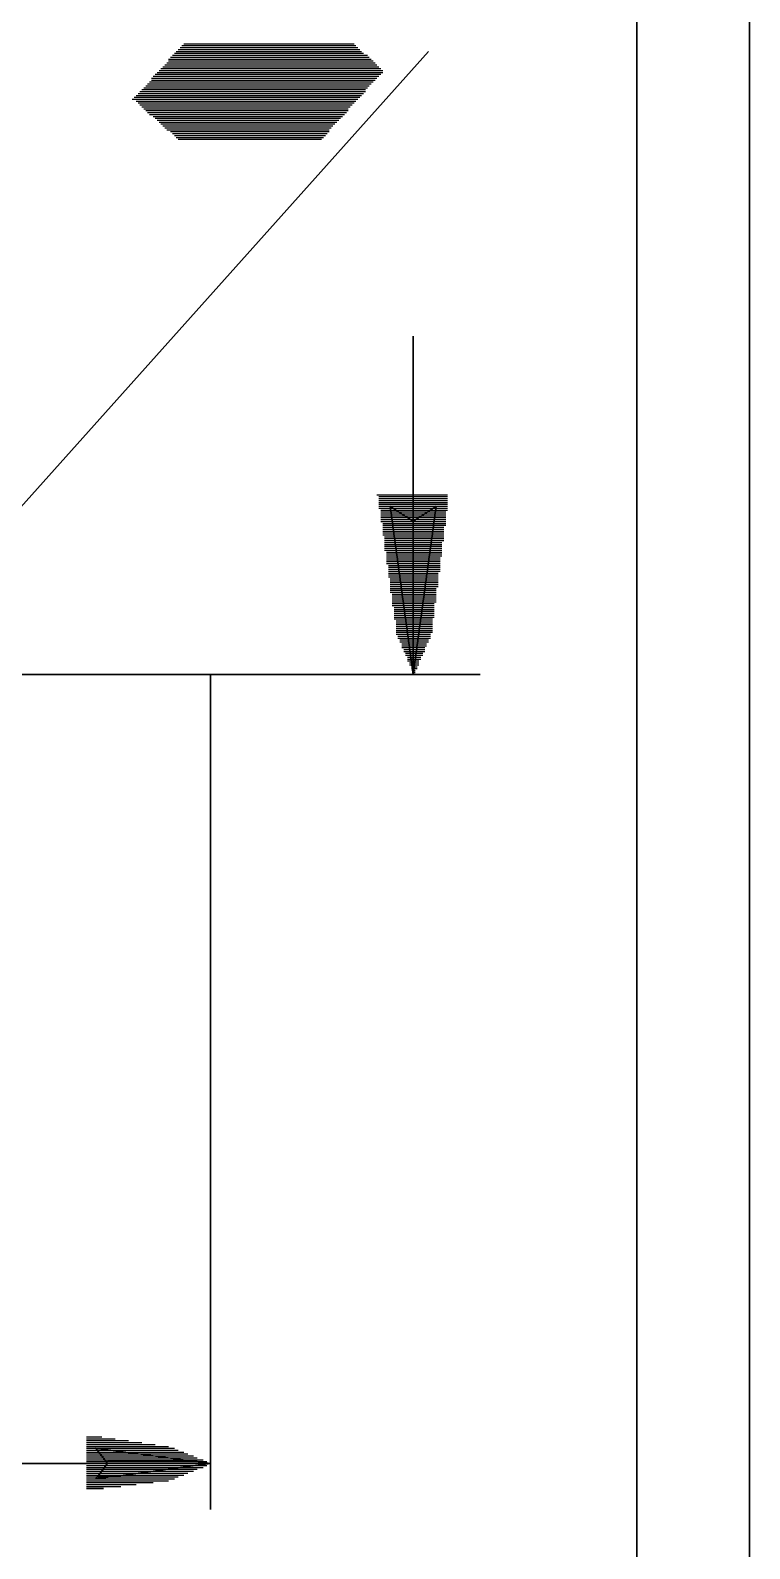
# Model space of a CAD drawing. Extents: x 1 to 210, y 1 to 298.
# Drawn here: x 178.6 to 210.5, y 192.8 to 260.1 of the extents above; entities that cross this region are included whole.
import ezdxf

# ---------------------------------------------------------------- set-up
doc = ezdxf.new("R2010")
doc.units = 0

msp = doc.modelspace()

# ---------------------------------------------------------------- linework, layer by layer
at = {"layer": 'P00103'}
msp.add_lwpolyline([(171.873327, 231.563326), (188.55266, 231.563326), (171.873327, 231.563326)], dxfattribs=at)
at = {"layer": 'P00105'}
msp.add_lwpolyline([(186.60532, 231.563326), (198.543329, 231.563326), (186.60532, 231.563326)], dxfattribs=at)
at = {"layer": 'P00107'}
msp.add_lwpolyline([(186.60532, 231.563326), (186.60532, 194.563996), (186.60532, 231.563326)], dxfattribs=at)
at = {"layer": 'P00109'}
msp.add_lwpolyline([(173.90533, 234.187993), (196.257336, 259.164661), (173.90533, 234.187993)], dxfattribs=at)
at = {"layer": 'P00402'}
msp.add_lwpolyline([(193.971321, 239.521992), (197.10399, 239.521992)], dxfattribs=at)
at = {"layer": 'P00403'}
msp.add_lwpolyline([(194.056006, 239.437328), (197.10399, 239.437328)], dxfattribs=at)
at = {"layer": 'P00404'}
msp.add_lwpolyline([(194.056006, 239.35266), (197.10399, 239.35266)], dxfattribs=at)
at = {"layer": 'P00405'}
msp.add_lwpolyline([(194.056006, 239.267991), (197.10399, 239.267991)], dxfattribs=at)
at = {"layer": 'P00406'}
msp.add_lwpolyline([(194.056006, 239.183328), (197.10399, 239.183328)], dxfattribs=at)
at = {"layer": 'P00407'}
msp.add_lwpolyline([(194.056006, 239.098659), (197.10399, 239.098659)], dxfattribs=at)
at = {"layer": 'P00408'}
msp.add_lwpolyline([(194.056006, 239.013996), (197.10399, 239.013996)], dxfattribs=at)
at = {"layer": 'P00409'}
msp.add_lwpolyline([(194.056006, 238.929328), (197.10399, 238.929328)], dxfattribs=at)
at = {"layer": 'P00410'}
msp.add_lwpolyline([(194.140669, 238.844659), (197.10399, 238.844659)], dxfattribs=at)
at = {"layer": 'P00411'}
msp.add_lwpolyline([(194.140669, 238.759996), (197.019326, 238.759996)], dxfattribs=at)
at = {"layer": 'P00412'}
msp.add_lwpolyline([(194.140669, 238.675327), (197.019326, 238.675327)], dxfattribs=at)
at = {"layer": 'P00413'}
msp.add_lwpolyline([(194.140669, 238.590658), (197.019326, 238.590658)], dxfattribs=at)
at = {"layer": 'P00414'}
msp.add_lwpolyline([(194.140669, 238.505995), (197.019326, 238.505995)], dxfattribs=at)
at = {"layer": 'P00415'}
msp.add_lwpolyline([(194.140669, 238.421327), (197.019326, 238.421327)], dxfattribs=at)
at = {"layer": 'P00416'}
msp.add_lwpolyline([(194.140669, 238.336658), (197.019326, 238.336658)], dxfattribs=at)
at = {"layer": 'P00417'}
msp.add_lwpolyline([(194.225332, 238.251995), (197.019326, 238.251995)], dxfattribs=at)
at = {"layer": 'P00418'}
msp.add_lwpolyline([(194.225332, 238.167326), (197.019326, 238.167326)], dxfattribs=at)
at = {"layer": 'P00419'}
msp.add_lwpolyline([(194.225332, 238.082658), (196.934663, 238.082658)], dxfattribs=at)
at = {"layer": 'P00420'}
msp.add_lwpolyline([(194.225332, 237.997994), (196.934663, 237.997994)], dxfattribs=at)
at = {"layer": 'P00421'}
msp.add_lwpolyline([(194.225332, 237.913326), (196.934663, 237.913326)], dxfattribs=at)
at = {"layer": 'P00422'}
msp.add_lwpolyline([(194.225332, 237.828663), (196.934663, 237.828663)], dxfattribs=at)
at = {"layer": 'P00423'}
msp.add_lwpolyline([(194.225332, 237.743994), (196.934663, 237.743994)], dxfattribs=at)
at = {"layer": 'P00424'}
msp.add_lwpolyline([(194.309996, 237.659325), (196.934663, 237.659325)], dxfattribs=at)
at = {"layer": 'P00425'}
msp.add_lwpolyline([(194.309996, 237.574662), (196.934663, 237.574662)], dxfattribs=at)
at = {"layer": 'P00426'}
msp.add_lwpolyline([(194.309996, 237.489994), (196.934663, 237.489994)], dxfattribs=at)
at = {"layer": 'P00427'}
msp.add_lwpolyline([(194.309996, 237.405325), (196.85, 237.405325)], dxfattribs=at)
at = {"layer": 'P00428'}
msp.add_lwpolyline([(194.309996, 237.320662), (196.85, 237.320662)], dxfattribs=at)
at = {"layer": 'P00429'}
msp.add_lwpolyline([(194.309996, 237.235993), (196.85, 237.235993)], dxfattribs=at)
at = {"layer": 'P00430'}
msp.add_lwpolyline([(194.309996, 237.151325), (196.85, 237.151325)], dxfattribs=at)
at = {"layer": 'P00431'}
msp.add_lwpolyline([(194.309996, 237.066661), (196.85, 237.066661)], dxfattribs=at)
at = {"layer": 'P00432'}
msp.add_lwpolyline([(194.394659, 236.981993), (196.85, 236.981993)], dxfattribs=at)
at = {"layer": 'P00433'}
msp.add_lwpolyline([(194.394659, 236.897329), (196.85, 236.897329)], dxfattribs=at)
at = {"layer": 'P00434'}
msp.add_lwpolyline([(194.394659, 236.812661), (196.85, 236.812661)], dxfattribs=at)
at = {"layer": 'P00435'}
msp.add_lwpolyline([(194.394659, 236.727992), (196.765337, 236.727992)], dxfattribs=at)
at = {"layer": 'P00436'}
msp.add_lwpolyline([(194.394659, 236.643329), (196.765337, 236.643329)], dxfattribs=at)
at = {"layer": 'P00437'}
msp.add_lwpolyline([(194.394659, 236.55866), (196.765337, 236.55866)], dxfattribs=at)
at = {"layer": 'P00438'}
msp.add_lwpolyline([(194.394659, 236.473992), (196.765337, 236.473992)], dxfattribs=at)
at = {"layer": 'P00439'}
msp.add_lwpolyline([(194.479322, 236.389329), (196.765337, 236.389329)], dxfattribs=at)
at = {"layer": 'P00440'}
msp.add_lwpolyline([(194.479322, 236.30466), (196.765337, 236.30466)], dxfattribs=at)
at = {"layer": 'P00441'}
msp.add_lwpolyline([(194.479322, 236.219991), (196.765337, 236.219991)], dxfattribs=at)
at = {"layer": 'P00442'}
msp.add_lwpolyline([(194.479322, 236.135328), (196.765337, 236.135328)], dxfattribs=at)
at = {"layer": 'P00443'}
msp.add_lwpolyline([(194.479322, 236.05066), (196.680652, 236.05066)], dxfattribs=at)
at = {"layer": 'P00444'}
msp.add_lwpolyline([(194.479322, 235.965991), (196.680652, 235.965991)], dxfattribs=at)
at = {"layer": 'P00445'}
msp.add_lwpolyline([(194.479322, 235.881328), (196.680652, 235.881328)], dxfattribs=at)
at = {"layer": 'P00446'}
msp.add_lwpolyline([(194.563985, 235.796659), (196.680652, 235.796659)], dxfattribs=at)
at = {"layer": 'P00447'}
msp.add_lwpolyline([(194.563985, 235.711996), (196.680652, 235.711996)], dxfattribs=at)
at = {"layer": 'P00448'}
msp.add_lwpolyline([(194.563985, 235.627327), (196.680652, 235.627327)], dxfattribs=at)
at = {"layer": 'P00449'}
msp.add_lwpolyline([(194.563985, 235.542659), (196.680652, 235.542659)], dxfattribs=at)
at = {"layer": 'P00450'}
msp.add_lwpolyline([(194.563985, 235.457995), (196.680652, 235.457995)], dxfattribs=at)
at = {"layer": 'P00451'}
msp.add_lwpolyline([(194.563985, 235.373327), (196.595989, 235.373327)], dxfattribs=at)
at = {"layer": 'P00452'}
msp.add_lwpolyline([(194.563985, 235.288658), (196.595989, 235.288658)], dxfattribs=at)
at = {"layer": 'P00453'}
msp.add_lwpolyline([(194.563985, 235.203995), (196.595989, 235.203995)], dxfattribs=at)
at = {"layer": 'P00454'}
msp.add_lwpolyline([(194.64867, 235.119326), (196.595989, 235.119326)], dxfattribs=at)
at = {"layer": 'P00455'}
msp.add_lwpolyline([(194.64867, 235.034658), (196.595989, 235.034658)], dxfattribs=at)
at = {"layer": 'P00456'}
msp.add_lwpolyline([(194.64867, 234.949995), (196.595989, 234.949995)], dxfattribs=at)
at = {"layer": 'P00457'}
msp.add_lwpolyline([(194.64867, 234.865326), (196.595989, 234.865326)], dxfattribs=at)
at = {"layer": 'P00458'}
msp.add_lwpolyline([(194.64867, 234.780663), (196.595989, 234.780663)], dxfattribs=at)
at = {"layer": 'P00459'}
msp.add_lwpolyline([(194.64867, 234.695994), (196.511326, 234.695994)], dxfattribs=at)
at = {"layer": 'P00460'}
msp.add_lwpolyline([(194.64867, 234.611326), (196.511326, 234.611326)], dxfattribs=at)
at = {"layer": 'P00461'}
msp.add_lwpolyline([(194.733333, 234.526662), (196.511326, 234.526662)], dxfattribs=at)
at = {"layer": 'P00462'}
msp.add_lwpolyline([(194.733333, 234.441994), (196.511326, 234.441994)], dxfattribs=at)
at = {"layer": 'P00463'}
msp.add_lwpolyline([(194.733333, 234.357325), (196.511326, 234.357325)], dxfattribs=at)
at = {"layer": 'P00464'}
msp.add_lwpolyline([(194.733333, 234.272662), (196.511326, 234.272662)], dxfattribs=at)
at = {"layer": 'P00465'}
msp.add_lwpolyline([(194.733333, 234.187993), (196.511326, 234.187993)], dxfattribs=at)
at = {"layer": 'P00466'}
msp.add_lwpolyline([(194.733333, 234.103325), (196.511326, 234.103325)], dxfattribs=at)
at = {"layer": 'P00467'}
msp.add_lwpolyline([(194.733333, 234.018661), (196.426662, 234.018661)], dxfattribs=at)
at = {"layer": 'P00468'}
msp.add_lwpolyline([(194.817997, 233.933993), (196.426662, 233.933993)], dxfattribs=at)
at = {"layer": 'P00469'}
msp.add_lwpolyline([(194.817997, 233.84933), (196.426662, 233.84933)], dxfattribs=at)
at = {"layer": 'P00470'}
msp.add_lwpolyline([(194.817997, 233.764661), (196.426662, 233.764661)], dxfattribs=at)
at = {"layer": 'P00471'}
msp.add_lwpolyline([(194.817997, 233.679992), (196.426662, 233.679992)], dxfattribs=at)
at = {"layer": 'P00472'}
msp.add_lwpolyline([(194.817997, 233.595329), (196.426662, 233.595329)], dxfattribs=at)
at = {"layer": 'P00473'}
msp.add_lwpolyline([(194.817997, 233.510661), (196.426662, 233.510661)], dxfattribs=at)
at = {"layer": 'P00474'}
msp.add_lwpolyline([(194.817997, 233.425992), (196.426662, 233.425992)], dxfattribs=at)
at = {"layer": 'P00475'}
msp.add_lwpolyline([(194.817997, 233.341329), (196.341999, 233.341329)], dxfattribs=at)
at = {"layer": 'P00476'}
msp.add_lwpolyline([(194.90266, 233.25666), (196.341999, 233.25666)], dxfattribs=at)
at = {"layer": 'P00477'}
msp.add_lwpolyline([(194.90266, 233.171992), (196.341999, 233.171992)], dxfattribs=at)
at = {"layer": 'P00478'}
msp.add_lwpolyline([(194.987323, 233.087328), (196.257336, 233.087328)], dxfattribs=at)
at = {"layer": 'P00479'}
msp.add_lwpolyline([(194.987323, 233.00266), (196.257336, 233.00266)], dxfattribs=at)
at = {"layer": 'P00480'}
msp.add_lwpolyline([(195.071986, 232.917991), (196.172673, 232.917991)], dxfattribs=at)
at = {"layer": 'P00481'}
msp.add_lwpolyline([(195.071986, 232.833328), (196.172673, 232.833328)], dxfattribs=at)
at = {"layer": 'P00482'}
msp.add_lwpolyline([(195.071986, 232.748659), (196.087988, 232.748659)], dxfattribs=at)
at = {"layer": 'P00483'}
msp.add_lwpolyline([(195.156671, 232.663996), (196.087988, 232.663996)], dxfattribs=at)
at = {"layer": 'P00484'}
msp.add_lwpolyline([(195.156671, 232.579328), (196.087988, 232.579328)], dxfattribs=at)
at = {"layer": 'P00485'}
msp.add_lwpolyline([(195.241334, 232.494659), (196.003325, 232.494659)], dxfattribs=at)
at = {"layer": 'P00486'}
msp.add_lwpolyline([(195.241334, 232.409996), (196.003325, 232.409996)], dxfattribs=at)
at = {"layer": 'P00487'}
msp.add_lwpolyline([(195.325997, 232.325327), (195.918661, 232.325327)], dxfattribs=at)
at = {"layer": 'P00488'}
msp.add_lwpolyline([(195.325997, 232.240658), (195.918661, 232.240658)], dxfattribs=at)
at = {"layer": 'P00489'}
msp.add_lwpolyline([(195.325997, 232.155995), (195.833998, 232.155995)], dxfattribs=at)
at = {"layer": 'P00490'}
msp.add_lwpolyline([(195.410661, 232.071327), (195.833998, 232.071327)], dxfattribs=at)
at = {"layer": 'P00491'}
msp.add_lwpolyline([(195.410661, 231.986658), (195.833998, 231.986658)], dxfattribs=at)
at = {"layer": 'P00492'}
msp.add_lwpolyline([(195.495324, 231.901995), (195.749335, 231.901995)], dxfattribs=at)
at = {"layer": 'P00493'}
msp.add_lwpolyline([(195.495324, 231.817326), (195.749335, 231.817326)], dxfattribs=at)
at = {"layer": 'P00494'}
msp.add_lwpolyline([(195.579987, 231.732663), (195.664672, 231.732663)], dxfattribs=at)
at = {"layer": 'P00495'}
msp.add_lwpolyline([(195.579987, 231.647994), (195.664672, 231.647994), (195.579987, 231.647994)], dxfattribs=at)
at = {"layer": 'P00496'}
msp.add_lwpolyline([(195.579987, 231.563326), (194.563985, 239.013996), (195.579987, 231.563326)], dxfattribs=at)
at = {"layer": 'P00497'}
msp.add_lwpolyline([(194.563985, 239.013996), (195.579987, 238.336658), (194.563985, 239.013996)], dxfattribs=at)
at = {"layer": 'P00498'}
msp.add_lwpolyline([(195.579987, 238.336658), (196.595989, 239.013996), (195.579987, 238.336658)], dxfattribs=at)
at = {"layer": 'P00499'}
msp.add_lwpolyline([(196.595989, 239.013996), (195.579987, 231.563326), (196.595989, 239.013996)], dxfattribs=at)
at = {"layer": 'P00500'}
msp.add_lwpolyline([(194.64867, 238.929328), (194.733333, 238.929328)], dxfattribs=at)
at = {"layer": 'P00501'}
msp.add_lwpolyline([(194.64867, 238.844659), (194.817997, 238.844659)], dxfattribs=at)
at = {"layer": 'P00502'}
msp.add_lwpolyline([(194.64867, 238.759996), (194.987323, 238.759996)], dxfattribs=at)
at = {"layer": 'P00503'}
msp.add_lwpolyline([(194.64867, 238.675327), (195.071986, 238.675327)], dxfattribs=at)
at = {"layer": 'P00504'}
msp.add_lwpolyline([(194.64867, 238.590658), (195.241334, 238.590658)], dxfattribs=at)
at = {"layer": 'P00505'}
msp.add_lwpolyline([(194.64867, 238.505995), (195.325997, 238.505995)], dxfattribs=at)
at = {"layer": 'P00506'}
msp.add_lwpolyline([(194.64867, 238.421327), (195.495324, 238.421327)], dxfattribs=at)
at = {"layer": 'P00507'}
msp.add_lwpolyline([(194.733333, 238.336658), (195.579987, 238.336658)], dxfattribs=at)
at = {"layer": 'P00508'}
msp.add_lwpolyline([(194.733333, 238.251995), (195.579987, 238.251995)], dxfattribs=at)
at = {"layer": 'P00509'}
msp.add_lwpolyline([(194.733333, 238.167326), (195.579987, 238.167326)], dxfattribs=at)
at = {"layer": 'P00510'}
msp.add_lwpolyline([(194.733333, 238.082658), (195.579987, 238.082658)], dxfattribs=at)
at = {"layer": 'P00511'}
msp.add_lwpolyline([(194.733333, 237.997994), (195.579987, 237.997994)], dxfattribs=at)
at = {"layer": 'P00512'}
msp.add_lwpolyline([(194.733333, 237.913326), (195.579987, 237.913326)], dxfattribs=at)
at = {"layer": 'P00513'}
msp.add_lwpolyline([(194.733333, 237.828663), (195.579987, 237.828663)], dxfattribs=at)
at = {"layer": 'P00514'}
msp.add_lwpolyline([(194.817997, 237.743994), (195.579987, 237.743994)], dxfattribs=at)
at = {"layer": 'P00515'}
msp.add_lwpolyline([(194.817997, 237.659325), (195.579987, 237.659325)], dxfattribs=at)
at = {"layer": 'P00516'}
msp.add_lwpolyline([(194.817997, 237.574662), (195.579987, 237.574662)], dxfattribs=at)
at = {"layer": 'P00517'}
msp.add_lwpolyline([(194.817997, 237.489994), (195.579987, 237.489994)], dxfattribs=at)
at = {"layer": 'P00518'}
msp.add_lwpolyline([(194.817997, 237.405325), (195.579987, 237.405325)], dxfattribs=at)
at = {"layer": 'P00519'}
msp.add_lwpolyline([(194.817997, 237.320662), (195.579987, 237.320662)], dxfattribs=at)
at = {"layer": 'P00520'}
msp.add_lwpolyline([(194.817997, 237.235993), (195.579987, 237.235993)], dxfattribs=at)
at = {"layer": 'P00521'}
msp.add_lwpolyline([(194.817997, 237.151325), (195.579987, 237.151325)], dxfattribs=at)
at = {"layer": 'P00522'}
msp.add_lwpolyline([(194.90266, 237.066661), (195.579987, 237.066661)], dxfattribs=at)
at = {"layer": 'P00523'}
msp.add_lwpolyline([(194.90266, 236.981993), (195.579987, 236.981993)], dxfattribs=at)
at = {"layer": 'P00524'}
msp.add_lwpolyline([(194.90266, 236.897329), (195.579987, 236.897329)], dxfattribs=at)
at = {"layer": 'P00525'}
msp.add_lwpolyline([(194.90266, 236.812661), (195.579987, 236.812661)], dxfattribs=at)
at = {"layer": 'P00526'}
msp.add_lwpolyline([(194.90266, 236.727992), (195.579987, 236.727992)], dxfattribs=at)
at = {"layer": 'P00527'}
msp.add_lwpolyline([(194.90266, 236.643329), (195.579987, 236.643329)], dxfattribs=at)
at = {"layer": 'P00528'}
msp.add_lwpolyline([(194.90266, 236.55866), (195.579987, 236.55866)], dxfattribs=at)
at = {"layer": 'P00529'}
msp.add_lwpolyline([(194.987323, 236.473992), (195.579987, 236.473992)], dxfattribs=at)
at = {"layer": 'P00530'}
msp.add_lwpolyline([(194.987323, 236.389329), (195.579987, 236.389329)], dxfattribs=at)
at = {"layer": 'P00531'}
msp.add_lwpolyline([(194.987323, 236.30466), (195.579987, 236.30466)], dxfattribs=at)
at = {"layer": 'P00532'}
msp.add_lwpolyline([(194.987323, 236.219991), (195.579987, 236.219991)], dxfattribs=at)
at = {"layer": 'P00533'}
msp.add_lwpolyline([(194.987323, 236.135328), (195.579987, 236.135328)], dxfattribs=at)
at = {"layer": 'P00534'}
msp.add_lwpolyline([(194.987323, 236.05066), (195.579987, 236.05066)], dxfattribs=at)
at = {"layer": 'P00535'}
msp.add_lwpolyline([(194.987323, 235.965991), (195.579987, 235.965991)], dxfattribs=at)
at = {"layer": 'P00536'}
msp.add_lwpolyline([(195.071986, 235.881328), (195.579987, 235.881328)], dxfattribs=at)
at = {"layer": 'P00537'}
msp.add_lwpolyline([(195.071986, 235.796659), (195.579987, 235.796659)], dxfattribs=at)
at = {"layer": 'P00538'}
msp.add_lwpolyline([(195.071986, 235.711996), (195.579987, 235.711996)], dxfattribs=at)
at = {"layer": 'P00539'}
msp.add_lwpolyline([(195.071986, 235.627327), (195.579987, 235.627327)], dxfattribs=at)
at = {"layer": 'P00540'}
msp.add_lwpolyline([(195.071986, 235.542659), (195.579987, 235.542659)], dxfattribs=at)
at = {"layer": 'P00541'}
msp.add_lwpolyline([(195.071986, 235.457995), (195.579987, 235.457995)], dxfattribs=at)
at = {"layer": 'P00542'}
msp.add_lwpolyline([(195.071986, 235.373327), (195.579987, 235.373327)], dxfattribs=at)
at = {"layer": 'P00543'}
msp.add_lwpolyline([(195.071986, 235.288658), (195.579987, 235.288658)], dxfattribs=at)
at = {"layer": 'P00544'}
msp.add_lwpolyline([(195.156671, 235.203995), (195.579987, 235.203995)], dxfattribs=at)
at = {"layer": 'P00545'}
msp.add_lwpolyline([(195.156671, 235.119326), (195.579987, 235.119326)], dxfattribs=at)
at = {"layer": 'P00546'}
msp.add_lwpolyline([(195.156671, 235.034658), (195.579987, 235.034658)], dxfattribs=at)
at = {"layer": 'P00547'}
msp.add_lwpolyline([(195.156671, 234.949995), (195.579987, 234.949995)], dxfattribs=at)
at = {"layer": 'P00548'}
msp.add_lwpolyline([(195.156671, 234.865326), (195.579987, 234.865326)], dxfattribs=at)
at = {"layer": 'P00549'}
msp.add_lwpolyline([(195.156671, 234.780663), (195.579987, 234.780663)], dxfattribs=at)
at = {"layer": 'P00550'}
msp.add_lwpolyline([(195.156671, 234.695994), (195.579987, 234.695994)], dxfattribs=at)
at = {"layer": 'P00551'}
msp.add_lwpolyline([(195.241334, 234.611326), (195.579987, 234.611326)], dxfattribs=at)
at = {"layer": 'P00552'}
msp.add_lwpolyline([(195.241334, 234.526662), (195.579987, 234.526662)], dxfattribs=at)
at = {"layer": 'P00553'}
msp.add_lwpolyline([(195.241334, 234.441994), (195.579987, 234.441994)], dxfattribs=at)
at = {"layer": 'P00554'}
msp.add_lwpolyline([(195.241334, 234.357325), (195.579987, 234.357325)], dxfattribs=at)
at = {"layer": 'P00555'}
msp.add_lwpolyline([(195.241334, 234.272662), (195.579987, 234.272662)], dxfattribs=at)
at = {"layer": 'P00556'}
msp.add_lwpolyline([(195.241334, 234.187993), (195.579987, 234.187993)], dxfattribs=at)
at = {"layer": 'P00557'}
msp.add_lwpolyline([(195.241334, 234.103325), (195.579987, 234.103325)], dxfattribs=at)
at = {"layer": 'P00558'}
msp.add_lwpolyline([(195.325997, 234.018661), (195.579987, 234.018661)], dxfattribs=at)
at = {"layer": 'P00559'}
msp.add_lwpolyline([(195.325997, 233.933993), (195.579987, 233.933993)], dxfattribs=at)
at = {"layer": 'P00560'}
msp.add_lwpolyline([(195.325997, 233.84933), (195.579987, 233.84933)], dxfattribs=at)
at = {"layer": 'P00561'}
msp.add_lwpolyline([(195.325997, 233.764661), (195.579987, 233.764661)], dxfattribs=at)
at = {"layer": 'P00562'}
msp.add_lwpolyline([(195.325997, 233.679992), (195.579987, 233.679992)], dxfattribs=at)
at = {"layer": 'P00563'}
msp.add_lwpolyline([(195.325997, 233.595329), (195.579987, 233.595329)], dxfattribs=at)
at = {"layer": 'P00564'}
msp.add_lwpolyline([(195.325997, 233.510661), (195.579987, 233.510661)], dxfattribs=at)
at = {"layer": 'P00565'}
msp.add_lwpolyline([(195.325997, 233.425992), (195.579987, 233.425992)], dxfattribs=at)
at = {"layer": 'P00566'}
msp.add_lwpolyline([(195.410661, 233.341329), (195.579987, 233.341329)], dxfattribs=at)
at = {"layer": 'P00567'}
msp.add_lwpolyline([(195.410661, 233.25666), (195.579987, 233.25666)], dxfattribs=at)
at = {"layer": 'P00568'}
msp.add_lwpolyline([(195.410661, 233.171992), (195.579987, 233.171992)], dxfattribs=at)
at = {"layer": 'P00569'}
msp.add_lwpolyline([(195.410661, 233.087328), (195.579987, 233.087328)], dxfattribs=at)
at = {"layer": 'P00570'}
msp.add_lwpolyline([(195.410661, 233.00266), (195.579987, 233.00266)], dxfattribs=at)
at = {"layer": 'P00571'}
msp.add_lwpolyline([(195.410661, 232.917991), (195.579987, 232.917991)], dxfattribs=at)
at = {"layer": 'P00572'}
msp.add_lwpolyline([(195.410661, 232.833328), (195.579987, 232.833328)], dxfattribs=at)
at = {"layer": 'P00573'}
msp.add_lwpolyline([(195.495324, 232.748659), (195.579987, 232.748659)], dxfattribs=at)
at = {"layer": 'P00574'}
msp.add_lwpolyline([(195.495324, 232.663996), (195.579987, 232.663996)], dxfattribs=at)
at = {"layer": 'P00575'}
msp.add_lwpolyline([(195.495324, 232.579328), (195.579987, 232.579328)], dxfattribs=at)
at = {"layer": 'P00576'}
msp.add_lwpolyline([(195.495324, 232.494659), (195.579987, 232.494659)], dxfattribs=at)
at = {"layer": 'P00577'}
msp.add_lwpolyline([(195.495324, 232.409996), (195.579987, 232.409996)], dxfattribs=at)
at = {"layer": 'P00578'}
msp.add_lwpolyline([(195.495324, 232.325327), (195.579987, 232.325327)], dxfattribs=at)
at = {"layer": 'P00579'}
msp.add_lwpolyline([(195.495324, 232.240658), (195.579987, 232.240658), (195.495324, 232.240658)], dxfattribs=at)
at = {"layer": 'P00580'}
msp.add_lwpolyline([(196.511326, 238.929328), (196.595989, 238.929328)], dxfattribs=at)
at = {"layer": 'P00581'}
msp.add_lwpolyline([(196.341999, 238.844659), (196.595989, 238.844659)], dxfattribs=at)
at = {"layer": 'P00582'}
msp.add_lwpolyline([(196.257336, 238.759996), (196.595989, 238.759996)], dxfattribs=at)
at = {"layer": 'P00583'}
msp.add_lwpolyline([(196.087988, 238.675327), (196.595989, 238.675327)], dxfattribs=at)
at = {"layer": 'P00584'}
msp.add_lwpolyline([(196.003325, 238.590658), (196.595989, 238.590658)], dxfattribs=at)
at = {"layer": 'P00585'}
msp.add_lwpolyline([(195.833998, 238.505995), (196.595989, 238.505995)], dxfattribs=at)
at = {"layer": 'P00586'}
msp.add_lwpolyline([(195.749335, 238.421327), (196.595989, 238.421327)], dxfattribs=at)
at = {"layer": 'P00587'}
msp.add_lwpolyline([(195.579987, 238.336658), (196.511326, 238.336658)], dxfattribs=at)
at = {"layer": 'P00588'}
msp.add_lwpolyline([(195.579987, 238.251995), (196.511326, 238.251995)], dxfattribs=at)
at = {"layer": 'P00589'}
msp.add_lwpolyline([(195.579987, 238.167326), (196.511326, 238.167326)], dxfattribs=at)
at = {"layer": 'P00590'}
msp.add_lwpolyline([(195.579987, 238.082658), (196.511326, 238.082658)], dxfattribs=at)
at = {"layer": 'P00591'}
msp.add_lwpolyline([(195.579987, 237.997994), (196.511326, 237.997994)], dxfattribs=at)
at = {"layer": 'P00592'}
msp.add_lwpolyline([(195.579987, 237.913326), (196.511326, 237.913326)], dxfattribs=at)
at = {"layer": 'P00593'}
msp.add_lwpolyline([(195.579987, 237.828663), (196.511326, 237.828663)], dxfattribs=at)
at = {"layer": 'P00594'}
msp.add_lwpolyline([(195.579987, 237.743994), (196.426662, 237.743994)], dxfattribs=at)
at = {"layer": 'P00595'}
msp.add_lwpolyline([(195.579987, 237.659325), (196.426662, 237.659325)], dxfattribs=at)
at = {"layer": 'P00596'}
msp.add_lwpolyline([(195.579987, 237.574662), (196.426662, 237.574662)], dxfattribs=at)
at = {"layer": 'P00597'}
msp.add_lwpolyline([(195.579987, 237.489994), (196.426662, 237.489994)], dxfattribs=at)
at = {"layer": 'P00598'}
msp.add_lwpolyline([(195.579987, 237.405325), (196.426662, 237.405325)], dxfattribs=at)
at = {"layer": 'P00599'}
msp.add_lwpolyline([(195.579987, 237.320662), (196.426662, 237.320662)], dxfattribs=at)
at = {"layer": 'P00600'}
msp.add_lwpolyline([(195.579987, 237.235993), (196.426662, 237.235993)], dxfattribs=at)
at = {"layer": 'P00601'}
msp.add_lwpolyline([(195.579987, 237.151325), (196.341999, 237.151325)], dxfattribs=at)
at = {"layer": 'P00602'}
msp.add_lwpolyline([(195.579987, 237.066661), (196.341999, 237.066661)], dxfattribs=at)
at = {"layer": 'P00603'}
msp.add_lwpolyline([(195.579987, 236.981993), (196.341999, 236.981993)], dxfattribs=at)
at = {"layer": 'P00604'}
msp.add_lwpolyline([(195.579987, 236.897329), (196.341999, 236.897329)], dxfattribs=at)
at = {"layer": 'P00605'}
msp.add_lwpolyline([(195.579987, 236.812661), (196.341999, 236.812661)], dxfattribs=at)
at = {"layer": 'P00606'}
msp.add_lwpolyline([(195.579987, 236.727992), (196.341999, 236.727992)], dxfattribs=at)
at = {"layer": 'P00607'}
msp.add_lwpolyline([(195.579987, 236.643329), (196.341999, 236.643329)], dxfattribs=at)
at = {"layer": 'P00608'}
msp.add_lwpolyline([(195.579987, 236.55866), (196.341999, 236.55866)], dxfattribs=at)
at = {"layer": 'P00609'}
msp.add_lwpolyline([(195.579987, 236.473992), (196.257336, 236.473992)], dxfattribs=at)
at = {"layer": 'P00610'}
msp.add_lwpolyline([(195.579987, 236.389329), (196.257336, 236.389329)], dxfattribs=at)
at = {"layer": 'P00611'}
msp.add_lwpolyline([(195.579987, 236.30466), (196.257336, 236.30466)], dxfattribs=at)
at = {"layer": 'P00612'}
msp.add_lwpolyline([(195.579987, 236.219991), (196.257336, 236.219991)], dxfattribs=at)
at = {"layer": 'P00613'}
msp.add_lwpolyline([(195.579987, 236.135328), (196.257336, 236.135328)], dxfattribs=at)
at = {"layer": 'P00614'}
msp.add_lwpolyline([(195.579987, 236.05066), (196.257336, 236.05066)], dxfattribs=at)
at = {"layer": 'P00615'}
msp.add_lwpolyline([(195.579987, 235.965991), (196.257336, 235.965991)], dxfattribs=at)
at = {"layer": 'P00616'}
msp.add_lwpolyline([(195.579987, 235.881328), (196.172673, 235.881328)], dxfattribs=at)
at = {"layer": 'P00617'}
msp.add_lwpolyline([(195.579987, 235.796659), (196.172673, 235.796659)], dxfattribs=at)
at = {"layer": 'P00618'}
msp.add_lwpolyline([(195.579987, 235.711996), (196.172673, 235.711996)], dxfattribs=at)
at = {"layer": 'P00619'}
msp.add_lwpolyline([(195.579987, 235.627327), (196.172673, 235.627327)], dxfattribs=at)
at = {"layer": 'P00620'}
msp.add_lwpolyline([(195.579987, 235.542659), (196.172673, 235.542659)], dxfattribs=at)
at = {"layer": 'P00621'}
msp.add_lwpolyline([(195.579987, 235.457995), (196.172673, 235.457995)], dxfattribs=at)
at = {"layer": 'P00622'}
msp.add_lwpolyline([(195.579987, 235.373327), (196.172673, 235.373327)], dxfattribs=at)
at = {"layer": 'P00623'}
msp.add_lwpolyline([(195.579987, 235.288658), (196.087988, 235.288658)], dxfattribs=at)
at = {"layer": 'P00624'}
msp.add_lwpolyline([(195.579987, 235.203995), (196.087988, 235.203995)], dxfattribs=at)
at = {"layer": 'P00625'}
msp.add_lwpolyline([(195.579987, 235.119326), (196.087988, 235.119326)], dxfattribs=at)
at = {"layer": 'P00626'}
msp.add_lwpolyline([(195.579987, 235.034658), (196.087988, 235.034658)], dxfattribs=at)
at = {"layer": 'P00627'}
msp.add_lwpolyline([(195.579987, 234.949995), (196.087988, 234.949995)], dxfattribs=at)
at = {"layer": 'P00628'}
msp.add_lwpolyline([(195.579987, 234.865326), (196.087988, 234.865326)], dxfattribs=at)
at = {"layer": 'P00629'}
msp.add_lwpolyline([(195.579987, 234.780663), (196.087988, 234.780663)], dxfattribs=at)
at = {"layer": 'P00630'}
msp.add_lwpolyline([(195.579987, 234.695994), (196.087988, 234.695994)], dxfattribs=at)
at = {"layer": 'P00631'}
msp.add_lwpolyline([(195.579987, 234.611326), (196.003325, 234.611326)], dxfattribs=at)
at = {"layer": 'P00632'}
msp.add_lwpolyline([(195.579987, 234.526662), (196.003325, 234.526662)], dxfattribs=at)
at = {"layer": 'P00633'}
msp.add_lwpolyline([(195.579987, 234.441994), (196.003325, 234.441994)], dxfattribs=at)
at = {"layer": 'P00634'}
msp.add_lwpolyline([(195.579987, 234.357325), (196.003325, 234.357325)], dxfattribs=at)
at = {"layer": 'P00635'}
msp.add_lwpolyline([(195.579987, 234.272662), (196.003325, 234.272662)], dxfattribs=at)
at = {"layer": 'P00636'}
msp.add_lwpolyline([(195.579987, 234.187993), (196.003325, 234.187993)], dxfattribs=at)
at = {"layer": 'P00637'}
msp.add_lwpolyline([(195.579987, 234.103325), (196.003325, 234.103325)], dxfattribs=at)
at = {"layer": 'P00638'}
msp.add_lwpolyline([(195.579987, 234.018661), (195.918661, 234.018661)], dxfattribs=at)
at = {"layer": 'P00639'}
msp.add_lwpolyline([(195.579987, 233.933993), (195.918661, 233.933993)], dxfattribs=at)
at = {"layer": 'P00640'}
msp.add_lwpolyline([(195.579987, 233.84933), (195.918661, 233.84933)], dxfattribs=at)
at = {"layer": 'P00641'}
msp.add_lwpolyline([(195.579987, 233.764661), (195.918661, 233.764661)], dxfattribs=at)
at = {"layer": 'P00642'}
msp.add_lwpolyline([(195.579987, 233.679992), (195.918661, 233.679992)], dxfattribs=at)
at = {"layer": 'P00643'}
msp.add_lwpolyline([(195.579987, 233.595329), (195.918661, 233.595329)], dxfattribs=at)
at = {"layer": 'P00644'}
msp.add_lwpolyline([(195.579987, 233.510661), (195.918661, 233.510661)], dxfattribs=at)
at = {"layer": 'P00645'}
msp.add_lwpolyline([(195.579987, 233.425992), (195.833998, 233.425992)], dxfattribs=at)
at = {"layer": 'P00646'}
msp.add_lwpolyline([(195.579987, 233.341329), (195.833998, 233.341329)], dxfattribs=at)
at = {"layer": 'P00647'}
msp.add_lwpolyline([(195.579987, 233.25666), (195.833998, 233.25666)], dxfattribs=at)
at = {"layer": 'P00648'}
msp.add_lwpolyline([(195.579987, 233.171992), (195.833998, 233.171992)], dxfattribs=at)
at = {"layer": 'P00649'}
msp.add_lwpolyline([(195.579987, 233.087328), (195.833998, 233.087328)], dxfattribs=at)
at = {"layer": 'P00650'}
msp.add_lwpolyline([(195.579987, 233.00266), (195.833998, 233.00266)], dxfattribs=at)
at = {"layer": 'P00651'}
msp.add_lwpolyline([(195.579987, 232.917991), (195.833998, 232.917991)], dxfattribs=at)
at = {"layer": 'P00652'}
msp.add_lwpolyline([(195.579987, 232.833328), (195.833998, 232.833328)], dxfattribs=at)
at = {"layer": 'P00653'}
msp.add_lwpolyline([(195.579987, 232.748659), (195.749335, 232.748659)], dxfattribs=at)
at = {"layer": 'P00654'}
msp.add_lwpolyline([(195.579987, 232.663996), (195.749335, 232.663996)], dxfattribs=at)
at = {"layer": 'P00655'}
msp.add_lwpolyline([(195.579987, 232.579328), (195.749335, 232.579328)], dxfattribs=at)
at = {"layer": 'P00656'}
msp.add_lwpolyline([(195.579987, 232.494659), (195.749335, 232.494659)], dxfattribs=at)
at = {"layer": 'P00657'}
msp.add_lwpolyline([(195.579987, 232.409996), (195.749335, 232.409996)], dxfattribs=at)
at = {"layer": 'P00658'}
msp.add_lwpolyline([(195.579987, 232.325327), (195.749335, 232.325327)], dxfattribs=at)
at = {"layer": 'P00659'}
msp.add_lwpolyline([(195.579987, 232.240658), (195.749335, 232.240658)], dxfattribs=at)
at = {"layer": 'P00660'}
msp.add_lwpolyline([(195.579987, 232.155995), (195.664672, 232.155995)], dxfattribs=at)
at = {"layer": 'P00661'}
msp.add_lwpolyline([(195.579987, 232.071327), (195.664672, 232.071327)], dxfattribs=at)
at = {"layer": 'P00662'}
msp.add_lwpolyline([(195.579987, 231.986658), (195.664672, 231.986658)], dxfattribs=at)
at = {"layer": 'P00663'}
msp.add_lwpolyline([(195.579987, 231.901995), (195.664672, 231.901995)], dxfattribs=at)
at = {"layer": 'P00664'}
msp.add_lwpolyline([(195.579987, 231.817326), (195.664672, 231.817326)], dxfattribs=at)
at = {"layer": 'P00665'}
msp.add_lwpolyline([(195.579987, 231.732663), (195.664672, 231.732663)], dxfattribs=at)
at = {"layer": 'P00666'}
msp.add_lwpolyline([(195.579987, 231.647994), (195.664672, 231.647994), (195.579987, 231.647994)], dxfattribs=at)
at = {"layer": 'P00667'}
msp.add_lwpolyline([(195.579987, 246.549324), (195.579987, 231.563326), (195.579987, 246.549324)], dxfattribs=at)
at = {"layer": 'P00715'}
msp.add_lwpolyline([(181.101995, 197.781328), (181.779322, 197.781328)], dxfattribs=at)
at = {"layer": 'P00716'}
msp.add_lwpolyline([(181.101995, 197.696665), (182.371986, 197.696665)], dxfattribs=at)
at = {"layer": 'P00717'}
msp.add_lwpolyline([(181.101995, 197.611991), (182.964672, 197.611991)], dxfattribs=at)
at = {"layer": 'P00718'}
msp.add_lwpolyline([(181.101995, 197.527327), (183.557336, 197.527327)], dxfattribs=at)
at = {"layer": 'P00719'}
msp.add_lwpolyline([(181.101995, 197.442664), (184.15, 197.442664)], dxfattribs=at)
at = {"layer": 'P00720'}
msp.add_lwpolyline([(181.101995, 197.35799), (184.742664, 197.35799)], dxfattribs=at)
at = {"layer": 'P00721'}
msp.add_lwpolyline([(181.101995, 197.273327), (184.996654, 197.273327)], dxfattribs=at)
at = {"layer": 'P00722'}
msp.add_lwpolyline([(181.101995, 197.188664), (185.166002, 197.188664)], dxfattribs=at)
at = {"layer": 'P00723'}
msp.add_lwpolyline([(181.101995, 197.10399), (185.419991, 197.10399)], dxfattribs=at)
at = {"layer": 'P00724'}
msp.add_lwpolyline([(181.101995, 197.019326), (185.589339, 197.019326)], dxfattribs=at)
at = {"layer": 'P00725'}
msp.add_lwpolyline([(181.101995, 196.934663), (185.843329, 196.934663)], dxfattribs=at)
at = {"layer": 'P00726'}
msp.add_lwpolyline([(181.101995, 196.849989), (186.012655, 196.849989)], dxfattribs=at)
at = {"layer": 'P00727'}
msp.add_lwpolyline([(181.101995, 196.765326), (186.266667, 196.765326)], dxfattribs=at)
at = {"layer": 'P00728'}
msp.add_lwpolyline([(181.101995, 196.680663), (186.435993, 196.680663)], dxfattribs=at)
at = {"layer": 'P00729'}
msp.add_lwpolyline([(181.101995, 196.596), (186.60532, 196.596)], dxfattribs=at)
at = {"layer": 'P00730'}
msp.add_lwpolyline([(181.101995, 196.511326), (186.435993, 196.511326)], dxfattribs=at)
at = {"layer": 'P00731'}
msp.add_lwpolyline([(181.101995, 196.426662), (186.266667, 196.426662)], dxfattribs=at)
at = {"layer": 'P00732'}
msp.add_lwpolyline([(181.101995, 196.341999), (186.012655, 196.341999)], dxfattribs=at)
at = {"layer": 'P00733'}
msp.add_lwpolyline([(181.101995, 196.257325), (185.843329, 196.257325)], dxfattribs=at)
at = {"layer": 'P00734'}
msp.add_lwpolyline([(181.101995, 196.172662), (185.589339, 196.172662)], dxfattribs=at)
at = {"layer": 'P00735'}
msp.add_lwpolyline([(181.101995, 196.087999), (185.419991, 196.087999)], dxfattribs=at)
at = {"layer": 'P00736'}
msp.add_lwpolyline([(181.101995, 196.003325), (185.166002, 196.003325)], dxfattribs=at)
at = {"layer": 'P00737'}
msp.add_lwpolyline([(181.101995, 195.918661), (184.996654, 195.918661)], dxfattribs=at)
at = {"layer": 'P00738'}
msp.add_lwpolyline([(181.101995, 195.833998), (184.742664, 195.833998)], dxfattribs=at)
at = {"layer": 'P00739'}
msp.add_lwpolyline([(181.101995, 195.749324), (184.065337, 195.749324)], dxfattribs=at)
at = {"layer": 'P00740'}
msp.add_lwpolyline([(181.101995, 195.664661), (183.303325, 195.664661)], dxfattribs=at)
at = {"layer": 'P00741'}
msp.add_lwpolyline([(181.101995, 195.579998), (182.625997, 195.579998)], dxfattribs=at)
at = {"layer": 'P00742'}
msp.add_lwpolyline([(181.101995, 195.495324), (181.863985, 195.495324), (181.101995, 195.495324)], dxfattribs=at)
at = {"layer": 'P00743'}
msp.add_lwpolyline([(186.60532, 196.596), (181.525332, 195.918661), (186.60532, 196.596)], dxfattribs=at)
at = {"layer": 'P00744'}
msp.add_lwpolyline([(181.525332, 195.918661), (182.033333, 196.596), (181.525332, 195.918661)], dxfattribs=at)
at = {"layer": 'P00745'}
msp.add_lwpolyline([(182.033333, 196.596), (181.525332, 197.273327), (182.033333, 196.596)], dxfattribs=at)
at = {"layer": 'P00746'}
msp.add_lwpolyline([(181.525332, 197.273327), (186.60532, 196.596), (181.525332, 197.273327)], dxfattribs=at)
at = {"layer": 'P00747'}
msp.add_lwpolyline([(182.033333, 196.596), (186.60532, 196.596)], dxfattribs=at)
at = {"layer": 'P00748'}
msp.add_lwpolyline([(182.033333, 196.511326), (186.012655, 196.511326)], dxfattribs=at)
at = {"layer": 'P00749'}
msp.add_lwpolyline([(181.94867, 196.426662), (185.335328, 196.426662)], dxfattribs=at)
at = {"layer": 'P00750'}
msp.add_lwpolyline([(181.863985, 196.341999), (184.742664, 196.341999)], dxfattribs=at)
at = {"layer": 'P00751'}
msp.add_lwpolyline([(181.779322, 196.257325), (184.065337, 196.257325)], dxfattribs=at)
at = {"layer": 'P00752'}
msp.add_lwpolyline([(181.779322, 196.172662), (183.472673, 196.172662)], dxfattribs=at)
at = {"layer": 'P00753'}
msp.add_lwpolyline([(181.694659, 196.087999), (182.795324, 196.087999)], dxfattribs=at)
at = {"layer": 'P00754'}
msp.add_lwpolyline([(181.609996, 196.003325), (182.20266, 196.003325), (181.609996, 196.003325)], dxfattribs=at)
at = {"layer": 'P00755'}
msp.add_lwpolyline([(181.609996, 197.188664), (182.20266, 197.188664)], dxfattribs=at)
at = {"layer": 'P00756'}
msp.add_lwpolyline([(181.694659, 197.10399), (182.795324, 197.10399)], dxfattribs=at)
at = {"layer": 'P00757'}
msp.add_lwpolyline([(181.779322, 197.019326), (183.472673, 197.019326)], dxfattribs=at)
at = {"layer": 'P00758'}
msp.add_lwpolyline([(181.779322, 196.934663), (184.065337, 196.934663)], dxfattribs=at)
at = {"layer": 'P00759'}
msp.add_lwpolyline([(181.863985, 196.849989), (184.742664, 196.849989)], dxfattribs=at)
at = {"layer": 'P00760'}
msp.add_lwpolyline([(181.94867, 196.765326), (185.335328, 196.765326)], dxfattribs=at)
at = {"layer": 'P00761'}
msp.add_lwpolyline([(182.033333, 196.680663), (186.012655, 196.680663), (182.033333, 196.680663)], dxfattribs=at)
at = {"layer": 'P00762'}
msp.add_lwpolyline([(46.566667, 196.596), (186.60532, 196.596), (46.566667, 196.596)], dxfattribs=at)
at = {"layer": 'P01214'}
msp.add_lwpolyline([(185.419991, 259.503327), (192.95532, 259.503327)], dxfattribs=at)
at = {"layer": 'P01215'}
msp.add_lwpolyline([(185.335328, 259.418659), (193.040004, 259.418659)], dxfattribs=at)
at = {"layer": 'P01216'}
msp.add_lwpolyline([(185.250665, 259.333993), (193.124668, 259.333993)], dxfattribs=at)
at = {"layer": 'P01217'}
msp.add_lwpolyline([(185.166002, 259.249327), (193.209331, 259.249327)], dxfattribs=at)
at = {"layer": 'P01218'}
msp.add_lwpolyline([(185.081339, 259.164661), (193.293994, 259.164661)], dxfattribs=at)
at = {"layer": 'P01219'}
msp.add_lwpolyline([(184.996654, 259.079992), (193.378657, 259.079992)], dxfattribs=at)
at = {"layer": 'P01220'}
msp.add_lwpolyline([(184.911991, 258.995327), (193.548005, 258.995327)], dxfattribs=at)
at = {"layer": 'P01221'}
msp.add_lwpolyline([(184.827327, 258.910661), (193.632668, 258.910661)], dxfattribs=at)
at = {"layer": 'P01222'}
msp.add_lwpolyline([(184.742664, 258.825992), (193.717332, 258.825992)], dxfattribs=at)
at = {"layer": 'P01223'}
msp.add_lwpolyline([(184.742664, 258.741326), (193.801995, 258.741326)], dxfattribs=at)
at = {"layer": 'P01224'}
msp.add_lwpolyline([(184.658001, 258.65666), (193.886658, 258.65666)], dxfattribs=at)
at = {"layer": 'P01225'}
msp.add_lwpolyline([(184.573338, 258.571994), (193.971321, 258.571994)], dxfattribs=at)
at = {"layer": 'P01226'}
msp.add_lwpolyline([(184.488653, 258.487326), (194.056006, 258.487326)], dxfattribs=at)
at = {"layer": 'P01227'}
msp.add_lwpolyline([(184.40399, 258.40266), (194.140669, 258.40266)], dxfattribs=at)
at = {"layer": 'P01228'}
msp.add_lwpolyline([(184.319326, 258.317994), (194.225332, 258.317994)], dxfattribs=at)
at = {"layer": 'P01229'}
msp.add_lwpolyline([(184.234663, 258.233325), (194.225332, 258.233325)], dxfattribs=at)
at = {"layer": 'P01230'}
msp.add_lwpolyline([(184.15, 258.148659), (194.140669, 258.148659)], dxfattribs=at)
at = {"layer": 'P01231'}
msp.add_lwpolyline([(184.065337, 258.063993), (194.056006, 258.063993)], dxfattribs=at)
at = {"layer": 'P01232'}
msp.add_lwpolyline([(183.980652, 257.979328), (193.971321, 257.979328)], dxfattribs=at)
at = {"layer": 'P01233'}
msp.add_lwpolyline([(183.980652, 257.894659), (193.886658, 257.894659)], dxfattribs=at)
at = {"layer": 'P01234'}
msp.add_lwpolyline([(183.895989, 257.809993), (193.801995, 257.809993)], dxfattribs=at)
at = {"layer": 'P01235'}
msp.add_lwpolyline([(183.811326, 257.725327), (193.717332, 257.725327)], dxfattribs=at)
at = {"layer": 'P01236'}
msp.add_lwpolyline([(183.726662, 257.640658), (193.632668, 257.640658)], dxfattribs=at)
at = {"layer": 'P01237'}
msp.add_lwpolyline([(183.641999, 257.555993), (193.548005, 257.555993)], dxfattribs=at)
at = {"layer": 'P01238'}
msp.add_lwpolyline([(183.557336, 257.471327), (193.46332, 257.471327)], dxfattribs=at)
at = {"layer": 'P01239'}
msp.add_lwpolyline([(183.472673, 257.386661), (193.46332, 257.386661)], dxfattribs=at)
at = {"layer": 'P01240'}
msp.add_lwpolyline([(183.387988, 257.301992), (193.378657, 257.301992)], dxfattribs=at)
at = {"layer": 'P01241'}
msp.add_lwpolyline([(183.303325, 257.217326), (193.293994, 257.217326)], dxfattribs=at)
at = {"layer": 'P01242'}
msp.add_lwpolyline([(183.218661, 257.13266), (193.209331, 257.13266)], dxfattribs=at)
at = {"layer": 'P01243'}
msp.add_lwpolyline([(183.133998, 257.047994), (193.124668, 257.047994)], dxfattribs=at)
at = {"layer": 'P01244'}
msp.add_lwpolyline([(183.303325, 256.963326), (193.040004, 256.963326)], dxfattribs=at)
at = {"layer": 'P01245'}
msp.add_lwpolyline([(183.387988, 256.87866), (192.95532, 256.87866)], dxfattribs=at)
at = {"layer": 'P01246'}
msp.add_lwpolyline([(183.472673, 256.793994), (192.870656, 256.793994)], dxfattribs=at)
at = {"layer": 'P01247'}
msp.add_lwpolyline([(183.557336, 256.709325), (192.785993, 256.709325)], dxfattribs=at)
at = {"layer": 'P01248'}
msp.add_lwpolyline([(183.641999, 256.624659), (192.70133, 256.624659)], dxfattribs=at)
at = {"layer": 'P01249'}
msp.add_lwpolyline([(183.726662, 256.539994), (192.70133, 256.539994)], dxfattribs=at)
at = {"layer": 'P01250'}
msp.add_lwpolyline([(183.811326, 256.455328), (192.616667, 256.455328)], dxfattribs=at)
at = {"layer": 'P01251'}
msp.add_lwpolyline([(183.895989, 256.370659), (192.532003, 256.370659)], dxfattribs=at)
at = {"layer": 'P01252'}
msp.add_lwpolyline([(184.065337, 256.285993), (192.447319, 256.285993)], dxfattribs=at)
at = {"layer": 'P01253'}
msp.add_lwpolyline([(184.15, 256.201327), (192.362655, 256.201327)], dxfattribs=at)
at = {"layer": 'P01254'}
msp.add_lwpolyline([(184.234663, 256.116659), (192.277992, 256.116659)], dxfattribs=at)
at = {"layer": 'P01255'}
msp.add_lwpolyline([(184.319326, 256.031993), (192.193329, 256.031993)], dxfattribs=at)
at = {"layer": 'P01256'}
msp.add_lwpolyline([(184.40399, 255.947327), (192.108666, 255.947327)], dxfattribs=at)
at = {"layer": 'P01257'}
msp.add_lwpolyline([(184.488653, 255.862661), (192.024003, 255.862661)], dxfattribs=at)
at = {"layer": 'P01258'}
msp.add_lwpolyline([(184.573338, 255.777992), (191.939339, 255.777992)], dxfattribs=at)
at = {"layer": 'P01259'}
msp.add_lwpolyline([(184.658001, 255.693326), (191.854655, 255.693326)], dxfattribs=at)
at = {"layer": 'P01260'}
msp.add_lwpolyline([(184.827327, 255.60866), (191.854655, 255.60866)], dxfattribs=at)
at = {"layer": 'P01261'}
msp.add_lwpolyline([(184.911991, 255.523995), (191.769991, 255.523995)], dxfattribs=at)
at = {"layer": 'P01262'}
msp.add_lwpolyline([(184.996654, 255.439326), (191.685328, 255.439326)], dxfattribs=at)
at = {"layer": 'P01263'}
msp.add_lwpolyline([(185.081339, 255.35466), (191.600665, 255.35466)], dxfattribs=at)
at = {"layer": 'P01264'}
msp.add_lwpolyline([(185.166002, 255.269994), (191.516002, 255.269994)], dxfattribs=at)
at = {"layer": 'P02735'}
msp.add_lwpolyline([(210.481339, 297.603326), (210.481339, 0.592664), (210.481339, 297.603326)], dxfattribs=at)
at = {"layer": 'P02739'}
msp.add_lwpolyline([(205.485993, 292.607992), (205.485993, 5.588009), (205.485993, 292.607992)], dxfattribs=at)

doc.saveas('drawing.dxf')
